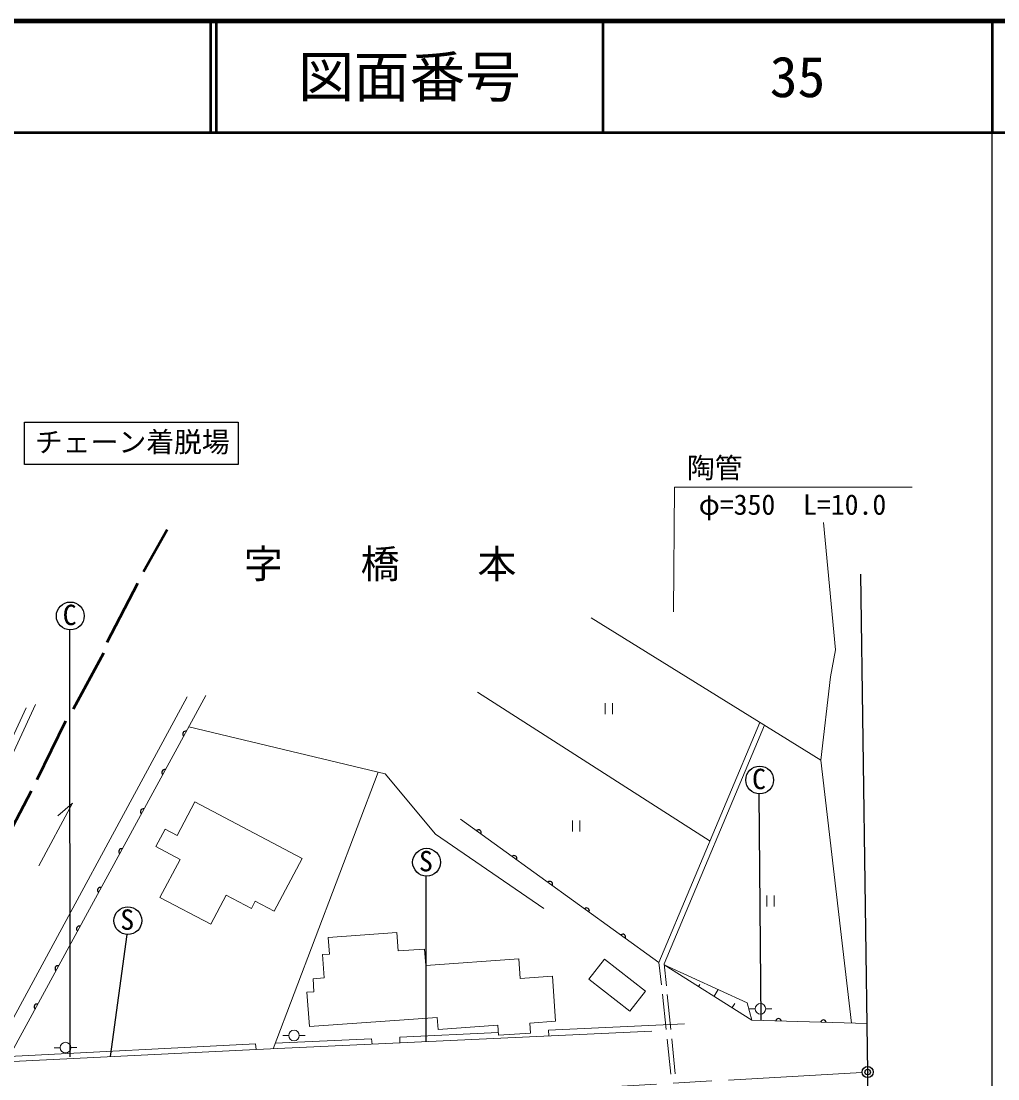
# Model space of a CAD drawing. Units: millimetres, scale not verified. Extents: x 40000 to 680000, y 20000 to 380000.
# Drawn here: x 491714 to 579500, y 284921 to 380000 of the extents above; entities that cross this region are included whole.
import ezdxf
from ezdxf.enums import TextEntityAlignment as Align

# ---------------------------------------------------------------- set-up
doc = ezdxf.new("R2010")
doc.units = ezdxf.units.MM
doc.header["$LTSCALE"] = 1000
doc.header["$PDMODE"] = 32
doc.header["$PDSIZE"] = 500
doc.linetypes.add('CHAIN', pattern=[18.5, 12, -1.5, 3.5, -1.5])
for name, color, linetype, lineweight in [('M-BGD', 7, 'Continuous', 13), ('M-BMK', 2, 'CHAIN', 13), ('M-BMK-SRVR', 3, 'Continuous', 25), ('M-STR-HTXT', 7, 'Continuous', 13), ('M-STR-STRC', 7, 'Continuous', 13), ('M-TTL', 2, 'Continuous', 140), ('M-TTL-BAND', 7, 'Continuous', 25), ('M-TTL-LINE', 7, 'Continuous', 50)]:
    doc.layers.add(name, color=color, linetype=linetype, lineweight=lineweight)
for name, color, linetype in [('M-BMK-HTXT', 7, 'Continuous'), ('M-OTRS', 6, 'Continuous'), ('M-TTL-TXT', 7, 'Continuous')]:
    doc.layers.add(name, color=color, linetype=linetype)
doc.styles.add('ＭＳ ゴシック', font='')
doc.styles.get('ＭＳ ゴシック').set_extended_font_data('MS Gothic')

msp = doc.modelspace()

# ---------------------------------------------------------------- linework, layer by layer
at = {"layer": 'M-BGD'}
for p, q in [((563819, 334945), (564907, 323478)), ((563578, 313571), (542944, 326356)), ((564907, 323478), (564458, 321068)), ((564458, 321068), (563578, 313571)), ((553630, 306288), (532744, 319669)), ((487125, 305857), (493003, 318570)), ((488942, 286593), (506641, 319248)), ((508317, 319394), (490508, 286690)), ((544202, 318690), (544202, 317706)), ((544875, 318690), (544875, 317706)), ((486755, 306776), (492162, 318264)), ((558118, 316954), (549043, 295390)), ((558529, 316700), (549510, 295265)), ((524444, 312343), (506771, 316555)), ((563578, 313571), (566346, 289940)), ((514367, 287630), (523795, 312498)), ((528944, 306903), (524444, 312343)), ((493293, 304056), (496343, 309713)), ((496343, 309713), (494997, 308578)), ((507322, 309825), (505729, 306811)), ((507322, 309825), (516959, 304730)), ((549043, 295390), (531207, 308273)), ((541268, 308154), (541268, 307170)), ((541941, 308154), (541941, 307170)), ((504660, 307376), (503826, 305798)), ((504660, 307376), (505729, 306811)), ((538681, 300230), (528944, 306903)), ((503826, 305798), (505994, 304652)), ((505994, 304652), (504186, 301232)), ((516959, 304730), (514458, 299999)), ((510148, 301435), (508762, 298812)), ((510148, 301435), (512409, 300239)), ((504186, 301232), (508762, 298812)), ((512758, 300898), (512409, 300239)), ((512758, 300898), (514458, 299999)), ((558733, 301400), (558733, 300416)), ((559406, 301400), (559406, 300416)), ((519309, 297638), (525495, 298069)), ((519309, 297638), (519415, 296128)), ((525495, 298069), (525609, 296427)), ((518795, 296085), (519415, 296128)), ((518795, 296085), (518941, 293991)), ((525609, 296427), (527972, 296592)), ((527972, 296592), (528074, 295121)), ((528074, 295121), (536450, 295705)), ((536450, 295705), (536573, 293944)), ((544139, 295670), (542742, 293867)), ((544139, 295670), (547823, 292816)), ((549043, 295390), (549259, 293368)), ((549510, 295265), (549707, 293289)), ((556958, 291767), (549521, 295158)), ((557397, 290209), (549521, 295158)), ((517950, 293922), (518941, 293991)), ((517950, 293922), (518032, 292741)), ((536573, 293944), (539469, 294146)), ((539469, 294146), (539751, 290100)), ((542742, 293867), (546426, 291012)), ((552589, 293230), (552712, 293407)), ((553995, 292347), (554349, 292956)), ((517402, 292698), (518032, 292741)), ((517402, 292698), (517616, 289628)), ((547823, 292816), (546426, 291012)), ((549349, 292526), (549689, 289343)), ((549783, 292518), (550099, 289351)), ((555629, 291320), (555869, 291680)), ((557397, 290209), (556958, 291767)), ((557684, 291207), (557149, 291201)), ((559173, 291224), (558638, 291218)), ((517616, 289628), (529111, 290430)), ((529111, 290430), (529185, 289364)), ((537444, 289940), (539751, 290100)), ((557397, 290209), (567741, 289898)), ((512838, 287559), (548409, 289211)), ((525756, 288682), (534603, 289088)), ((529185, 289364), (534557, 289738)), ((534557, 289738), (534620, 288833)), ((537444, 289940), (537507, 289035)), ((539114, 289285), (551338, 289861)), ((539141, 288781), (539114, 289285)), ((514555, 288126), (523218, 288528)), ((515761, 288812), (515226, 288806)), ((517250, 288830), (516715, 288824)), ((523218, 288528), (523268, 288043)), ((525765, 288159), (525756, 288682)), ((534620, 288833), (537507, 289035)), ((549782, 288473), (550116, 285344)), ((550183, 288505), (550495, 285366)), ((490347, 286460), (512838, 287559)), ((490646, 286943), (512768, 288054)), ((495224, 287722), (494688, 287716)), ((496713, 287739), (496177, 287733)), ((512768, 288054), (512838, 287559))]:
    msp.add_line(p, q, dxfattribs=at)
at = {"layer": 'M-BGD', "lineweight": 50}
for p, q in [((502719, 330523), (504849, 334308)), ((499454, 324182), (502199, 329482)), ((496410, 318173), (499155, 323220)), ((493161, 311832), (495716, 317100)), ((489912, 305587), (492657, 310823))]:
    msp.add_line(p, q, dxfattribs=at)
at = {"layer": 'M-BGD', "lineweight": 25}
for p, q in [((496047, 325287), (496077, 286895)), ((558010, 310538), (558196, 290185)), ((528072, 303149), (528075, 288267)), ((501224, 297896), (499711, 286917))]:
    msp.add_line(p, q, dxfattribs=at)
for centre in [(496127, 326534), (558091, 311785), (528152, 304396), (501304, 299144)]:
    msp.add_circle(centre, 1250, dxfattribs=at)
at = {"layer": 'M-BGD'}
for centre in [(558161, 291213), (516238, 288818), (495701, 287727)]:
    msp.add_circle(centre, 477, dxfattribs=at)
at = {"layer": 'M-BGD', "lineweight": 25}
for centre, start, end in [((506488, 315918), 74.10954, 228.74878), ((504611, 312470), 74.10954, 228.74878), ((502686, 308935), 74.10954, 228.74878), ((532810, 307046), 336.83848, 131.47771), ((500734, 305351), 74.10954, 228.74878), ((536015, 304731), 336.83848, 131.47771), ((539221, 302415), 336.83848, 131.47771), ((498842, 301877), 74.10954, 228.74878), ((542530, 300025), 336.83848, 131.47771), ((496952, 298405), 74.10954, 228.74878), ((545792, 297669), 336.83848, 131.47771), ((495009, 294838), 74.10954, 228.74878), ((493129, 291385), 74.10954, 228.74878), ((559782, 290081), 10.96053, 165.59976), ((563820, 289960), 10.96053, 165.59976)]:
    msp.add_arc(centre, 256, start, end, dxfattribs=at)
at = {"layer": 'M-BMK'}
msp.add_line((499888, 281647), (567801, 285528), dxfattribs=at)
at = {"layer": 'M-BMK-SRVR'}
for p, q in [((567801, 285528), (567184, 330297)), ((568562, 230334), (567801, 285528))]:
    msp.add_line(p, q, dxfattribs=at)
msp.add_circle((567801, 285528), 500, dxfattribs=at)
msp.add_point((567801, 285528), dxfattribs=at)
at = {"layer": 'M-OTRS'}
msp.add_point((567801, 285528), dxfattribs=at)
at = {"layer": 'M-STR-HTXT'}
for q in [(550339, 326900), (571790, 338122)]:
    msp.add_line((550431, 338122), q, dxfattribs=at)
at = {"layer": 'M-STR-STRC', "lineweight": 25}
for p, q in [((492000, 343965), (511234, 343965)), ((492000, 340134), (492000, 343965)), ((511234, 343965), (511234, 340134)), ((511234, 340134), (492000, 340134))]:
    msp.add_line(p, q, dxfattribs=at)
at = {"layer": 'M-TTL'}
msp.add_line((680000, 380000), (40000, 380000), dxfattribs=at)
at = {"layer": 'M-TTL-BAND'}
msp.add_line((579000, 20000), (579000, 370000), dxfattribs=at)
at = {"layer": 'M-TTL-LINE'}
for p, q in [((508747, 380000), (508747, 370000)), ((509247, 380000), (509247, 370000)), ((543997, 380000), (543997, 370000)), ((579000, 380000), (579000, 370000)), ((40000, 370000), (680000, 370000))]:
    msp.add_line(p, q, dxfattribs=at)

# ---------------------------------------------------------------- texts
at = {"layer": 'M-BGD', "style": 'ＭＳ ゴシック'}
for s, p in [('C', (495449, 325161)), ('C', (557412, 310412)), ('S', (527473, 303023)), ('S', (500625, 297770))]:
    msp.add_text(s, height=1833, dxfattribs=at).set_placement(p, align=Align.BOTTOM_LEFT)
at = {"layer": 'M-BMK-HTXT', "style": 'ＭＳ ゴシック'}
msp.add_text('字\u3000\u3000橋\u3000\u3000本', height=2566, dxfattribs=at).set_placement((511727, 329158), align=Align.BOTTOM_LEFT)
at = {"layer": 'M-STR-HTXT', "style": 'ＭＳ ゴシック'}
for s, p in [('陶管', (551546, 338384)), ('φ=350  L=10.0', (552613, 335078))]:
    msp.add_text(s, height=1833, dxfattribs=at).set_placement(p, align=Align.BOTTOM_LEFT)
at = {"layer": 'M-STR-STRC', "style": 'ＭＳ ゴシック'}
msp.add_text('チェーン着脱場', height=1833, dxfattribs=at).set_placement((492956, 340700), align=Align.BOTTOM_LEFT)
at = {"layer": 'M-TTL-TXT', "style": 'ＭＳ ゴシック'}
for s, p in [('図面番号', (526622, 375000)), ('35', (561497, 375000))]:
    msp.add_text(s, height=3666, dxfattribs=at).set_placement(p, align=Align.MIDDLE_CENTER)

doc.saveas('drawing.dxf')
